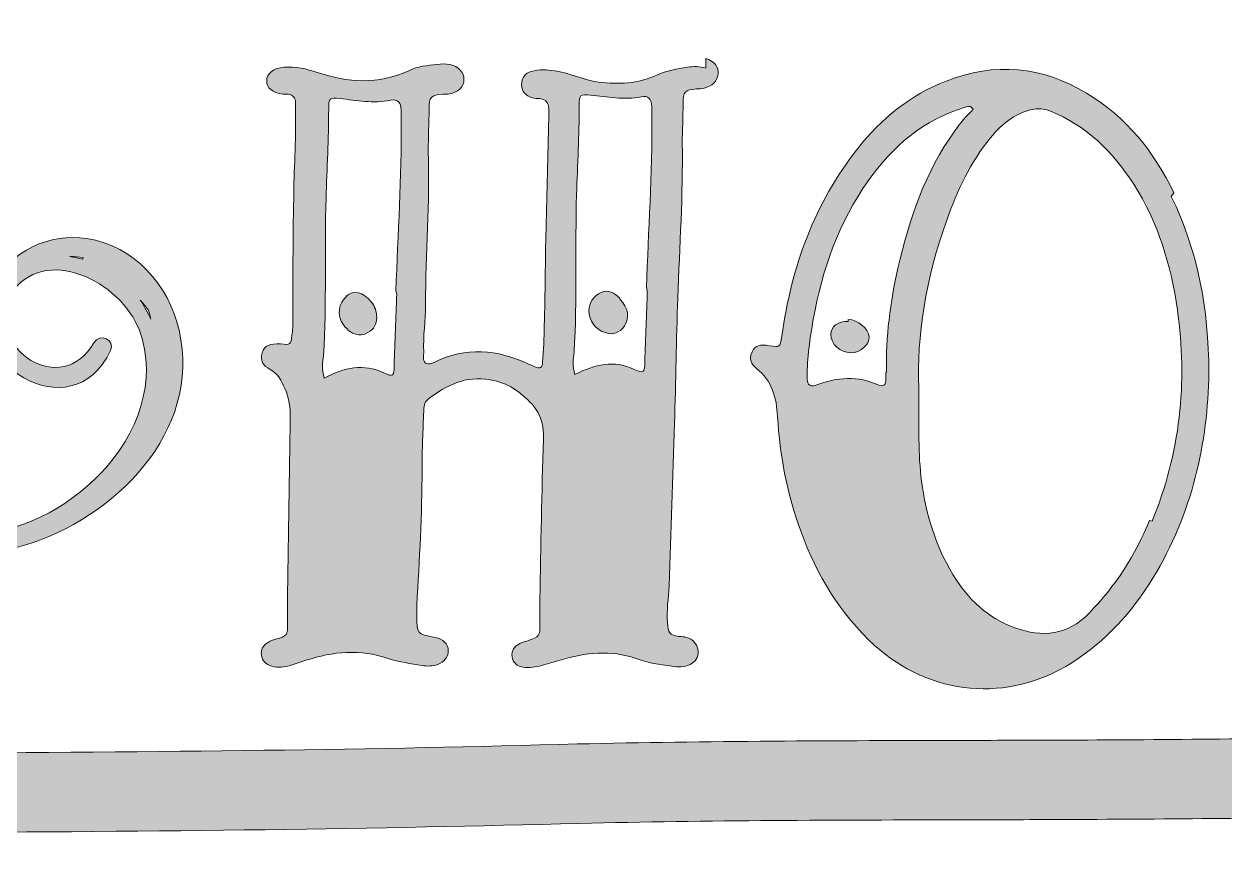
# Model space of a CAD drawing. Header units: inches. Extents: x 82 to 1005, y -733 to -347.
# Drawn here: x 268.5 to 412.8, y -681 to -581.4 of the extents above; entities that cross this region are included whole.
import ezdxf

# ---------------------------------------------------------------- set-up
doc = ezdxf.new("R2010")
doc.units = ezdxf.units.IN
doc.header["$MEASUREMENT"] = 0
doc.layers.add('Layer 1', color=7, linetype='Continuous')

# ---------------------------------------------------------------- blocks, each defined once
blk = doc.blocks.new('block 5')
at = {"layer": 'Layer 1', "true_color": 0x680b10}
h = blk.add_hatch(color=246, dxfattribs=at)
h.dxf.hatch_style = 2
edge = h.paths.add_edge_path()
edge.add_spline(control_points=[(350.46, -585.52), (351.51, -585.83), (352.04, -586.57), (351.93, -587.41), (351.83, -588.24), (351.2, -588.88), (350.25, -589.08), (349.94, -589.19), (349.62, -589.19), (349.31, -589.19), (347.94, -589.29), (347.73, -589.5), (347.73, -590.97), (347.73, -592.55), (347.63, -594.12), (347.63, -595.69), (347.73, -601.88), (347.31, -608.08), (347.1, -614.27), (346.89, -619.3), (346.89, -624.34), (346.68, -629.37), (346.47, -635.88), (346.26, -642.38), (346.06, -648.89), (345.95, -650.36), (345.74, -651.83), (345.84, -653.29), (345.95, -654.55), (346.06, -654.76), (347.21, -654.97), (347.52, -654.97), (347.84, -654.97), (348.15, -655.08), (348.89, -655.29), (349.41, -655.81), (349.52, -656.65), (349.62, -657.49), (349.2, -658.02), (348.57, -658.33), (347.84, -658.64), (347.1, -658.64), (346.37, -658.54), (344.9, -658.33), (343.43, -658.12), (342.07, -657.59), (339.03, -656.55), (335.98, -656.86), (332.94, -657.81), (332.21, -658.02), (331.47, -658.23), (330.74, -658.43), (330, -658.64), (329.27, -658.75), (328.53, -658.64), (327.8, -658.54), (327.28, -658.12), (327.17, -657.39), (327.07, -656.65), (327.48, -656.13), (328.11, -655.81), (328.32, -655.71), (328.64, -655.6), (328.95, -655.5), (330.53, -654.97), (330.53, -654.97), (330.53, -653.29), (330.53, -652.35), (330.53, -651.4), (330.53, -650.46), (330.63, -644.06), (330.74, -637.66), (330.95, -631.26), (330.95, -629.69), (330.74, -628.32), (329.58, -627.06), (328.22, -625.6), (326.65, -624.44), (324.55, -624.13), (321.61, -623.6), (319.3, -624.76), (317.1, -626.44), (316.57, -626.85), (316.57, -627.38), (316.57, -627.9), (316.47, -630.21), (316.36, -632.52), (316.36, -634.83), (316.36, -640.28), (316.05, -645.74), (315.73, -651.2), (315.73, -651.61), (315.73, -652.04), (315.73, -652.45), (315.73, -654.66), (315.73, -654.66), (317.94, -655.08), (318.88, -655.29), (319.51, -655.81), (319.51, -656.65), (319.51, -657.49), (318.99, -658.02), (318.25, -658.33), (317.62, -658.54), (316.99, -658.54), (316.36, -658.43), (315, -658.23), (313.64, -658.02), (312.27, -657.59), (308.91, -656.44), (305.66, -656.76), (302.41, -657.81), (301.78, -658.02), (301.15, -658.23), (300.52, -658.43), (299.79, -658.64), (299.05, -658.75), (298.32, -658.54), (297.58, -658.33), (297.16, -657.91), (297.06, -657.18), (296.95, -656.55), (297.27, -656.02), (297.79, -655.71), (298.11, -655.5), (298.42, -655.39), (298.74, -655.29), (300.21, -654.87), (300.21, -654.87), (300.21, -653.29), (300.21, -652.04), (300.21, -650.78), (300.21, -649.52), (300.31, -642.59), (300.42, -635.67), (300.52, -628.74), (300.52, -627.48), (300.42, -626.33), (299.89, -625.18), (299.47, -624.23), (299.05, -623.39), (298.11, -622.87), (297.27, -622.45), (296.85, -621.82), (297.16, -620.87), (297.37, -620.03), (298.11, -619.72), (299.37, -619.82), (300.52, -619.93), (300.63, -619.93), (300.73, -618.78), (300.84, -618.15), (300.84, -617.52), (300.84, -616.89), (300.84, -612.06), (300.84, -607.24), (300.94, -602.41), (300.94, -598.95), (301.26, -595.48), (301.15, -592.02), (301.15, -591.6), (301.15, -591.18), (301.15, -590.76), (301.15, -590.24), (300.84, -589.92), (300.31, -589.82), (300.1, -589.82), (299.89, -589.82), (299.68, -589.82), (298.32, -589.61), (297.69, -589.08), (297.69, -588.24), (297.69, -587.3), (298.53, -586.67), (299.79, -586.57), (301.15, -586.46), (302.51, -586.78), (303.77, -587.2), (307.45, -588.45), (311.12, -588.67), (314.79, -586.99), (315.84, -586.46), (316.99, -586.36), (318.15, -586.25), (318.67, -586.15), (319.2, -586.15), (319.72, -586.25), (320.77, -586.46), (321.4, -587.2), (321.4, -588.04), (321.4, -588.98), (320.67, -589.61), (319.51, -589.82), (319.3, -589.82), (319.09, -589.82), (318.88, -589.82), (317.41, -589.92), (317.2, -590.13), (317.2, -591.6), (317.2, -593.28), (317.1, -594.96), (317.1, -596.64), (317.31, -602.83), (316.78, -608.91), (316.78, -615.1), (316.78, -616.99), (316.47, -618.88), (316.57, -620.77), (316.57, -621.19), (316.36, -621.71), (316.78, -622.13), (317.2, -622.34), (317.52, -622.13), (317.83, -622.03), (321.61, -620.14), (325.39, -620.46), (329.16, -622.24), (329.48, -622.34), (329.69, -622.45), (329.9, -622.55), (330.53, -622.87), (330.84, -622.66), (330.84, -622.03), (330.95, -620.56), (331.05, -619.09), (331.05, -617.62), (331.16, -613.74), (331.16, -609.86), (331.26, -605.98), (331.37, -601.57), (331.47, -597.16), (331.58, -592.76), (331.58, -592.34), (331.58, -591.92), (331.58, -591.5), (331.58, -590.87), (331.26, -590.45), (330.53, -590.34), (330.21, -590.34), (329.9, -590.34), (329.58, -590.24), (328.85, -590.03), (328.32, -589.5), (328.32, -588.67), (328.32, -587.83), (328.74, -587.3), (329.48, -587.09), (330.42, -586.78), (331.37, -586.88), (332.31, -586.99), (334.09, -587.3), (335.77, -588.14), (337.56, -588.35), (339.97, -588.67), (342.28, -588.56), (344.59, -587.51), (345.74, -586.99), (347, -586.78), (348.26, -586.57), (348.99, -586.46), (349.73, -586.46), (350.46, -586.67), (350.46, -586.67), (350.46, -585.52), (350.46, -585.52)], knot_values=[0, 0, 0, 0, 1, 1, 1, 2, 2, 2, 3, 3, 3, 4, 4, 4, 5, 5, 5, 6, 6, 6, 7, 7, 7, 8, 8, 8, 9, 9, 9, 10, 10, 10, 11, 11, 11, 12, 12, 12, 13, 13, 13, 14, 14, 14, 15, 15, 15, 16, 16, 16, 17, 17, 17, 18, 18, 18, 19, 19, 19, 20, 20, 20, 21, 21, 21, 22, 22, 22, 23, 23, 23, 24, 24, 24, 25, 25, 25, 26, 26, 26, 27, 27, 27, 28, 28, 28, 29, 29, 29, 30, 30, 30, 31, 31, 31, 32, 32, 32, 33, 33, 33, 34, 34, 34, 35, 35, 35, 36, 36, 36, 37, 37, 37, 38, 38, 38, 39, 39, 39, 40, 40, 40, 41, 41, 41, 42, 42, 42, 43, 43, 43, 44, 44, 44, 45, 45, 45, 46, 46, 46, 47, 47, 47, 48, 48, 48, 49, 49, 49, 50, 50, 50, 51, 51, 51, 52, 52, 52, 53, 53, 53, 54, 54, 54, 55, 55, 55, 56, 56, 56, 57, 57, 57, 58, 58, 58, 59, 59, 59, 60, 60, 60, 61, 61, 61, 62, 62, 62, 63, 63, 63, 64, 64, 64, 65, 65, 65, 66, 66, 66, 67, 67, 67, 68, 68, 68, 69, 69, 69, 70, 70, 70, 71, 71, 71, 72, 72, 72, 73, 73, 73, 74, 74, 74, 75, 75, 75, 76, 76, 76, 77, 77, 77, 78, 78, 78, 79, 79, 79, 80, 80, 80, 81, 81, 81, 82, 82, 82, 83, 83, 83, 84, 84, 84, 85, 85, 85, 86, 86, 86, 87, 87, 87, 88, 88, 88, 88], degree=3, periodic=1)
edge = h.paths.add_edge_path()
edge.add_spline(control_points=[(313.22, -613.43), (313.43, -606.6), (313.95, -599.79), (313.85, -592.97), (313.85, -592.55), (313.85, -592.13), (313.85, -591.71), (313.85, -590.87), (313.43, -590.34), (312.59, -590.55), (310.49, -590.97), (308.49, -590.55), (306.5, -590.34), (305.24, -590.24), (305.14, -590.24), (305.14, -591.6), (305.14, -595.17), (304.93, -598.74), (304.82, -602.3), (304.61, -608.6), (304.93, -614.89), (304.51, -621.19), (304.4, -622.03), (304.3, -622.87), (304.61, -623.92), (307.03, -622.66), (309.33, -622.13), (311.75, -623.29), (312.9, -623.81), (313.01, -623.71), (313.01, -622.34), (313.11, -619.51), (313.22, -616.68), (313.32, -613.84), (313.32, -613.84), (313.22, -613.43), (313.22, -613.43)], knot_values=[0, 0, 0, 0, 1, 1, 1, 2, 2, 2, 3, 3, 3, 4, 4, 4, 5, 5, 5, 6, 6, 6, 7, 7, 7, 8, 8, 8, 9, 9, 9, 10, 10, 10, 11, 11, 11, 12, 12, 12, 12], degree=3, periodic=1)
edge = h.paths.add_edge_path()
edge.add_spline(control_points=[(307.24, -614.06), (308.18, -613.32), (309.23, -613.53), (310.28, -614.79), (310.7, -615.31), (310.91, -615.94), (310.91, -616.68), (310.91, -617.41), (310.59, -618.04), (309.86, -618.46), (309.12, -618.88), (308.39, -618.78), (307.76, -618.36), (307.45, -618.15), (307.13, -617.83), (306.92, -617.52), (306.08, -616.36), (306.29, -614.89), (307.34, -614.06), (307.34, -614.06), (307.24, -614.06), (307.24, -614.06)], knot_values=[0, 0, 0, 0, 1, 1, 1, 2, 2, 2, 3, 3, 3, 4, 4, 4, 5, 5, 5, 6, 6, 6, 7, 7, 7, 7], degree=3, periodic=1)
edge = h.paths.add_edge_path()
edge.add_spline(control_points=[(343.33, -613.01), (343.54, -606.19), (344.06, -599.37), (343.96, -592.55), (343.96, -592.13), (343.96, -591.71), (343.96, -591.29), (343.96, -590.45), (343.54, -589.92), (342.7, -590.13), (340.6, -590.55), (338.61, -590.13), (336.61, -589.92), (335.35, -589.82), (335.25, -589.82), (335.25, -591.18), (335.25, -594.75), (335.04, -598.32), (334.93, -601.88), (334.72, -608.18), (335.04, -614.47), (334.62, -620.77), (334.51, -621.61), (334.41, -622.45), (334.72, -623.5), (337.14, -622.24), (339.45, -621.71), (341.86, -622.87), (343.01, -623.39), (343.12, -623.29), (343.12, -621.92), (343.22, -619.09), (343.33, -616.26), (343.43, -613.43), (343.43, -613.43), (343.33, -613.01), (343.33, -613.01)], knot_values=[0, 0, 0, 0, 1, 1, 1, 2, 2, 2, 3, 3, 3, 4, 4, 4, 5, 5, 5, 6, 6, 6, 7, 7, 7, 8, 8, 8, 9, 9, 9, 10, 10, 10, 11, 11, 11, 12, 12, 12, 12], degree=3, periodic=1)
edge = h.paths.add_edge_path()
edge.add_spline(control_points=[(340.18, -614.47), (341.12, -615.42), (341.33, -616.68), (340.7, -617.62), (340.18, -618.46), (339.24, -618.78), (338.4, -618.46), (337.24, -618.15), (336.4, -616.99), (336.4, -615.84), (336.4, -614.89), (337.03, -613.95), (337.87, -613.63), (338.82, -613.22), (339.45, -613.74), (340.07, -614.27), (340.07, -614.27), (340.18, -614.47), (340.18, -614.47)], knot_values=[0, 0, 0, 0, 1, 1, 1, 2, 2, 2, 3, 3, 3, 4, 4, 4, 5, 5, 5, 6, 6, 6, 6], degree=3, periodic=1)
h = blk.add_hatch(color=246, dxfattribs=at)
h.dxf.hatch_style = 2
edge = h.paths.add_edge_path()
edge.add_spline(control_points=[(406.39, -602.09), (409.54, -608.6), (410.9, -615.52), (410.9, -623.29), (410.79, -631.68), (408.91, -640.18), (404.18, -647.94), (401.67, -652.04), (398.52, -655.5), (394.43, -658.12), (386.77, -662.95), (377.43, -662.11), (370.72, -656.02), (366.62, -652.24), (363.79, -647.63), (361.9, -642.38), (360.22, -637.87), (359.38, -633.25), (359.07, -628.53), (358.96, -626.33), (358.44, -624.23), (356.55, -622.76), (355.92, -622.24), (355.61, -621.61), (356.03, -620.77), (356.34, -620.03), (356.97, -619.82), (358.13, -620.03), (359.38, -620.25), (359.38, -620.25), (359.59, -618.88), (360.75, -610.59), (363.48, -602.93), (368.72, -596.32), (371.55, -592.76), (375.02, -589.92), (379.32, -588.24), (385.19, -585.94), (390.86, -586.46), (396.21, -589.71), (401.04, -592.55), (404.29, -596.74), (406.7, -601.67), (406.7, -601.67), (406.39, -602.09), (406.39, -602.09)], knot_values=[0, 0, 0, 0, 1, 1, 1, 2, 2, 2, 3, 3, 3, 4, 4, 4, 5, 5, 5, 6, 6, 6, 7, 7, 7, 8, 8, 8, 9, 9, 9, 10, 10, 10, 11, 11, 11, 12, 12, 12, 13, 13, 13, 14, 14, 14, 15, 15, 15, 15], degree=3, periodic=1)
edge = h.paths.add_edge_path()
edge.add_spline(control_points=[(372.18, -623.18), (372.08, -618.99), (372.6, -614.79), (373.55, -610.7), (374.91, -604.82), (376.8, -599.16), (380.37, -594.23), (381, -593.28), (381.84, -592.44), (382.57, -591.6), (382.47, -591.5), (382.36, -591.39), (382.26, -591.29), (382.05, -591.29), (381.84, -591.29), (381.63, -591.39), (376.59, -592.86), (372.92, -596.11), (369.98, -600.21), (366.41, -605.24), (364.42, -610.91), (363.37, -616.89), (362.95, -619.2), (362.64, -621.5), (362.64, -623.81), (362.64, -624.44), (362.74, -625.07), (363.69, -624.76), (366.2, -623.81), (368.72, -623.6), (371.24, -624.76), (371.76, -624.97), (372.08, -624.76), (372.08, -624.23), (372.08, -623.92), (372.08, -623.6), (372.08, -623.29), (372.08, -623.29), (372.18, -623.18), (372.18, -623.18)], knot_values=[0, 0, 0, 0, 1, 1, 1, 2, 2, 2, 3, 3, 3, 4, 4, 4, 5, 5, 5, 6, 6, 6, 7, 7, 7, 8, 8, 8, 9, 9, 9, 10, 10, 10, 11, 11, 11, 12, 12, 12, 13, 13, 13, 13], degree=3, periodic=1)
edge = h.paths.add_edge_path()
edge.add_spline(control_points=[(367.57, -616.89), (368.72, -616.89), (369.98, -617.94), (370.09, -618.99), (370.09, -619.93), (369.04, -620.87), (367.88, -620.87), (366.62, -620.87), (365.47, -619.82), (365.47, -618.67), (365.47, -617.73), (366.31, -617.1), (367.57, -617.1), (367.57, -617.1), (367.57, -616.89), (367.57, -616.89)], knot_values=[0, 0, 0, 0, 1, 1, 1, 2, 2, 2, 3, 3, 3, 4, 4, 4, 5, 5, 5, 5], degree=3, periodic=1)
edge = h.paths.add_edge_path()
edge.add_spline(control_points=[(404.08, -641.12), (407.44, -632.94), (408.38, -624.44), (407.12, -615.73), (406.39, -610.38), (404.81, -605.24), (401.88, -600.63), (399.36, -596.74), (396.21, -593.6), (391.8, -591.81), (390.86, -591.5), (390.02, -591.5), (389.08, -591.81), (387.19, -592.44), (385.82, -593.6), (384.67, -595.06), (382.26, -598), (380.68, -601.36), (379.42, -604.93), (376.91, -611.85), (375.75, -619.09), (376.07, -625.07), (376.07, -629.79), (375.96, -633.04), (376.38, -636.3), (376.91, -640.28), (378.06, -644.06), (380.16, -647.52), (381.94, -650.46), (384.35, -652.77), (387.61, -653.92), (390.86, -655.08), (393.9, -654.87), (396.52, -652.14), (399.67, -648.89), (402.09, -645.21), (403.76, -641.02), (403.76, -641.02), (404.08, -641.12), (404.08, -641.12)], knot_values=[0, 0, 0, 0, 1, 1, 1, 2, 2, 2, 3, 3, 3, 4, 4, 4, 5, 5, 5, 6, 6, 6, 7, 7, 7, 8, 8, 8, 9, 9, 9, 10, 10, 10, 11, 11, 11, 12, 12, 12, 13, 13, 13, 13], degree=3, periodic=1)
at = {"layer": 'Layer 1', "lineweight": 0}
for points, knots in [([(350.46, -585.52), (351.51, -585.83), (352.04, -586.57), (351.93, -587.41), (351.83, -588.24), (351.2, -588.88), (350.25, -589.08), (349.94, -589.19), (349.62, -589.19), (349.31, -589.19), (347.94, -589.29), (347.73, -589.5), (347.73, -590.97), (347.73, -592.55), (347.63, -594.12), (347.63, -595.69), (347.73, -601.88), (347.31, -608.08), (347.1, -614.27), (346.89, -619.3), (346.89, -624.34), (346.68, -629.37), (346.47, -635.88), (346.26, -642.38), (346.06, -648.89), (345.95, -650.36), (345.74, -651.83), (345.84, -653.29), (345.95, -654.55), (346.06, -654.76), (347.21, -654.97), (347.52, -654.97), (347.84, -654.97), (348.15, -655.08), (348.89, -655.29), (349.41, -655.81), (349.52, -656.65), (349.62, -657.49), (349.2, -658.02), (348.57, -658.33), (347.84, -658.64), (347.1, -658.64), (346.37, -658.54), (344.9, -658.33), (343.43, -658.12), (342.07, -657.59), (339.03, -656.55), (335.98, -656.86), (332.94, -657.81), (332.21, -658.02), (331.47, -658.23), (330.74, -658.43), (330, -658.64), (329.27, -658.75), (328.53, -658.64), (327.8, -658.54), (327.28, -658.12), (327.17, -657.39), (327.07, -656.65), (327.48, -656.13), (328.11, -655.81), (328.32, -655.71), (328.64, -655.6), (328.95, -655.5), (330.53, -654.97), (330.53, -654.97), (330.53, -653.29), (330.53, -652.35), (330.53, -651.4), (330.53, -650.46), (330.63, -644.06), (330.74, -637.66), (330.95, -631.26), (330.95, -629.69), (330.74, -628.32), (329.58, -627.06), (328.22, -625.6), (326.65, -624.44), (324.55, -624.13), (321.61, -623.6), (319.3, -624.76), (317.1, -626.44), (316.57, -626.85), (316.57, -627.38), (316.57, -627.9), (316.47, -630.21), (316.36, -632.52), (316.36, -634.83), (316.36, -640.28), (316.05, -645.74), (315.73, -651.2), (315.73, -651.61), (315.73, -652.04), (315.73, -652.45), (315.73, -654.66), (315.73, -654.66), (317.94, -655.08), (318.88, -655.29), (319.51, -655.81), (319.51, -656.65), (319.51, -657.49), (318.99, -658.02), (318.25, -658.33), (317.62, -658.54), (316.99, -658.54), (316.36, -658.43), (315, -658.23), (313.64, -658.02), (312.27, -657.59), (308.91, -656.44), (305.66, -656.76), (302.41, -657.81), (301.78, -658.02), (301.15, -658.23), (300.52, -658.43), (299.79, -658.64), (299.05, -658.75), (298.32, -658.54), (297.58, -658.33), (297.16, -657.91), (297.06, -657.18), (296.95, -656.55), (297.27, -656.02), (297.79, -655.71), (298.11, -655.5), (298.42, -655.39), (298.74, -655.29), (300.21, -654.87), (300.21, -654.87), (300.21, -653.29), (300.21, -652.04), (300.21, -650.78), (300.21, -649.52), (300.31, -642.59), (300.42, -635.67), (300.52, -628.74), (300.52, -627.48), (300.42, -626.33), (299.89, -625.18), (299.47, -624.23), (299.05, -623.39), (298.11, -622.87), (297.27, -622.45), (296.85, -621.82), (297.16, -620.87), (297.37, -620.03), (298.11, -619.72), (299.37, -619.82), (300.52, -619.93), (300.63, -619.93), (300.73, -618.78), (300.84, -618.15), (300.84, -617.52), (300.84, -616.89), (300.84, -612.06), (300.84, -607.24), (300.94, -602.41), (300.94, -598.95), (301.26, -595.48), (301.15, -592.02), (301.15, -591.6), (301.15, -591.18), (301.15, -590.76), (301.15, -590.24), (300.84, -589.92), (300.31, -589.82), (300.1, -589.82), (299.89, -589.82), (299.68, -589.82), (298.32, -589.61), (297.69, -589.08), (297.69, -588.24), (297.69, -587.3), (298.53, -586.67), (299.79, -586.57), (301.15, -586.46), (302.51, -586.78), (303.77, -587.2), (307.45, -588.45), (311.12, -588.67), (314.79, -586.99), (315.84, -586.46), (316.99, -586.36), (318.15, -586.25), (318.67, -586.15), (319.2, -586.15), (319.72, -586.25), (320.77, -586.46), (321.4, -587.2), (321.4, -588.04), (321.4, -588.98), (320.67, -589.61), (319.51, -589.82), (319.3, -589.82), (319.09, -589.82), (318.88, -589.82), (317.41, -589.92), (317.2, -590.13), (317.2, -591.6), (317.2, -593.28), (317.1, -594.96), (317.1, -596.64), (317.31, -602.83), (316.78, -608.91), (316.78, -615.1), (316.78, -616.99), (316.47, -618.88), (316.57, -620.77), (316.57, -621.19), (316.36, -621.71), (316.78, -622.13), (317.2, -622.34), (317.52, -622.13), (317.83, -622.03), (321.61, -620.14), (325.39, -620.46), (329.16, -622.24), (329.48, -622.34), (329.69, -622.45), (329.9, -622.55), (330.53, -622.87), (330.84, -622.66), (330.84, -622.03), (330.95, -620.56), (331.05, -619.09), (331.05, -617.62), (331.16, -613.74), (331.16, -609.86), (331.26, -605.98), (331.37, -601.57), (331.47, -597.16), (331.58, -592.76), (331.58, -592.34), (331.58, -591.92), (331.58, -591.5), (331.58, -590.87), (331.26, -590.45), (330.53, -590.34), (330.21, -590.34), (329.9, -590.34), (329.58, -590.24), (328.85, -590.03), (328.32, -589.5), (328.32, -588.67), (328.32, -587.83), (328.74, -587.3), (329.48, -587.09), (330.42, -586.78), (331.37, -586.88), (332.31, -586.99), (334.09, -587.3), (335.77, -588.14), (337.56, -588.35), (339.97, -588.67), (342.28, -588.56), (344.59, -587.51), (345.74, -586.99), (347, -586.78), (348.26, -586.57), (348.99, -586.46), (349.73, -586.46), (350.46, -586.67), (350.46, -586.67), (350.46, -585.52), (350.46, -585.52)], [0, 0, 0, 0, 1, 1, 1, 2, 2, 2, 3, 3, 3, 4, 4, 4, 5, 5, 5, 6, 6, 6, 7, 7, 7, 8, 8, 8, 9, 9, 9, 10, 10, 10, 11, 11, 11, 12, 12, 12, 13, 13, 13, 14, 14, 14, 15, 15, 15, 16, 16, 16, 17, 17, 17, 18, 18, 18, 19, 19, 19, 20, 20, 20, 21, 21, 21, 22, 22, 22, 23, 23, 23, 24, 24, 24, 25, 25, 25, 26, 26, 26, 27, 27, 27, 28, 28, 28, 29, 29, 29, 30, 30, 30, 31, 31, 31, 32, 32, 32, 33, 33, 33, 34, 34, 34, 35, 35, 35, 36, 36, 36, 37, 37, 37, 38, 38, 38, 39, 39, 39, 40, 40, 40, 41, 41, 41, 42, 42, 42, 43, 43, 43, 44, 44, 44, 45, 45, 45, 46, 46, 46, 47, 47, 47, 48, 48, 48, 49, 49, 49, 50, 50, 50, 51, 51, 51, 52, 52, 52, 53, 53, 53, 54, 54, 54, 55, 55, 55, 56, 56, 56, 57, 57, 57, 58, 58, 58, 59, 59, 59, 60, 60, 60, 61, 61, 61, 62, 62, 62, 63, 63, 63, 64, 64, 64, 65, 65, 65, 66, 66, 66, 67, 67, 67, 68, 68, 68, 69, 69, 69, 70, 70, 70, 71, 71, 71, 72, 72, 72, 73, 73, 73, 74, 74, 74, 75, 75, 75, 76, 76, 76, 77, 77, 77, 78, 78, 78, 79, 79, 79, 80, 80, 80, 81, 81, 81, 82, 82, 82, 83, 83, 83, 84, 84, 84, 85, 85, 85, 86, 86, 86, 87, 87, 87, 88, 88, 88, 88]), ([(406.39, -602.09), (409.54, -608.6), (410.9, -615.52), (410.9, -623.29), (410.79, -631.68), (408.91, -640.18), (404.18, -647.94), (401.67, -652.04), (398.52, -655.5), (394.43, -658.12), (386.77, -662.95), (377.43, -662.11), (370.72, -656.02), (366.62, -652.24), (363.79, -647.63), (361.9, -642.38), (360.22, -637.87), (359.38, -633.25), (359.07, -628.53), (358.96, -626.33), (358.44, -624.23), (356.55, -622.76), (355.92, -622.24), (355.61, -621.61), (356.03, -620.77), (356.34, -620.03), (356.97, -619.82), (358.13, -620.03), (359.38, -620.25), (359.38, -620.25), (359.59, -618.88), (360.75, -610.59), (363.48, -602.93), (368.72, -596.32), (371.55, -592.76), (375.02, -589.92), (379.32, -588.24), (385.19, -585.94), (390.86, -586.46), (396.21, -589.71), (401.04, -592.55), (404.29, -596.74), (406.7, -601.67), (406.7, -601.67), (406.39, -602.09), (406.39, -602.09)], [0, 0, 0, 0, 1, 1, 1, 2, 2, 2, 3, 3, 3, 4, 4, 4, 5, 5, 5, 6, 6, 6, 7, 7, 7, 8, 8, 8, 9, 9, 9, 10, 10, 10, 11, 11, 11, 12, 12, 12, 13, 13, 13, 14, 14, 14, 15, 15, 15, 15]), ([(343.33, -613.01), (343.54, -606.19), (344.06, -599.37), (343.96, -592.55), (343.96, -592.13), (343.96, -591.71), (343.96, -591.29), (343.96, -590.45), (343.54, -589.92), (342.7, -590.13), (340.6, -590.55), (338.61, -590.13), (336.61, -589.92), (335.35, -589.82), (335.25, -589.82), (335.25, -591.18), (335.25, -594.75), (335.04, -598.32), (334.93, -601.88), (334.72, -608.18), (335.04, -614.47), (334.62, -620.77), (334.51, -621.61), (334.41, -622.45), (334.72, -623.5), (337.14, -622.24), (339.45, -621.71), (341.86, -622.87), (343.01, -623.39), (343.12, -623.29), (343.12, -621.92), (343.22, -619.09), (343.33, -616.26), (343.43, -613.43), (343.43, -613.43), (343.33, -613.01), (343.33, -613.01)], [0, 0, 0, 0, 1, 1, 1, 2, 2, 2, 3, 3, 3, 4, 4, 4, 5, 5, 5, 6, 6, 6, 7, 7, 7, 8, 8, 8, 9, 9, 9, 10, 10, 10, 11, 11, 11, 12, 12, 12, 12]), ([(313.22, -613.43), (313.43, -606.6), (313.95, -599.79), (313.85, -592.97), (313.85, -592.55), (313.85, -592.13), (313.85, -591.71), (313.85, -590.87), (313.43, -590.34), (312.59, -590.55), (310.49, -590.97), (308.49, -590.55), (306.5, -590.34), (305.24, -590.24), (305.14, -590.24), (305.14, -591.6), (305.14, -595.17), (304.93, -598.74), (304.82, -602.3), (304.61, -608.6), (304.93, -614.89), (304.51, -621.19), (304.4, -622.03), (304.3, -622.87), (304.61, -623.92), (307.03, -622.66), (309.33, -622.13), (311.75, -623.29), (312.9, -623.81), (313.01, -623.71), (313.01, -622.34), (313.11, -619.51), (313.22, -616.68), (313.32, -613.84), (313.32, -613.84), (313.22, -613.43), (313.22, -613.43)], [0, 0, 0, 0, 1, 1, 1, 2, 2, 2, 3, 3, 3, 4, 4, 4, 5, 5, 5, 6, 6, 6, 7, 7, 7, 8, 8, 8, 9, 9, 9, 10, 10, 10, 11, 11, 11, 12, 12, 12, 12]), ([(372.18, -623.18), (372.08, -618.99), (372.6, -614.79), (373.55, -610.7), (374.91, -604.82), (376.8, -599.16), (380.37, -594.23), (381, -593.28), (381.84, -592.44), (382.57, -591.6), (382.47, -591.5), (382.36, -591.39), (382.26, -591.29), (382.05, -591.29), (381.84, -591.29), (381.63, -591.39), (376.59, -592.86), (372.92, -596.11), (369.98, -600.21), (366.41, -605.24), (364.42, -610.91), (363.37, -616.89), (362.95, -619.2), (362.64, -621.5), (362.64, -623.81), (362.64, -624.44), (362.74, -625.07), (363.69, -624.76), (366.2, -623.81), (368.72, -623.6), (371.24, -624.76), (371.76, -624.97), (372.08, -624.76), (372.08, -624.23), (372.08, -623.92), (372.08, -623.6), (372.08, -623.29), (372.08, -623.29), (372.18, -623.18), (372.18, -623.18)], [0, 0, 0, 0, 1, 1, 1, 2, 2, 2, 3, 3, 3, 4, 4, 4, 5, 5, 5, 6, 6, 6, 7, 7, 7, 8, 8, 8, 9, 9, 9, 10, 10, 10, 11, 11, 11, 12, 12, 12, 13, 13, 13, 13]), ([(404.08, -641.12), (407.44, -632.94), (408.38, -624.44), (407.12, -615.73), (406.39, -610.38), (404.81, -605.24), (401.88, -600.63), (399.36, -596.74), (396.21, -593.6), (391.8, -591.81), (390.86, -591.5), (390.02, -591.5), (389.08, -591.81), (387.19, -592.44), (385.82, -593.6), (384.67, -595.06), (382.26, -598), (380.68, -601.36), (379.42, -604.93), (376.91, -611.85), (375.75, -619.09), (376.07, -625.07), (376.07, -629.79), (375.96, -633.04), (376.38, -636.3), (376.91, -640.28), (378.06, -644.06), (380.16, -647.52), (381.94, -650.46), (384.35, -652.77), (387.61, -653.92), (390.86, -655.08), (393.9, -654.87), (396.52, -652.14), (399.67, -648.89), (402.09, -645.21), (403.76, -641.02), (403.76, -641.02), (404.08, -641.12), (404.08, -641.12)], [0, 0, 0, 0, 1, 1, 1, 2, 2, 2, 3, 3, 3, 4, 4, 4, 5, 5, 5, 6, 6, 6, 7, 7, 7, 8, 8, 8, 9, 9, 9, 10, 10, 10, 11, 11, 11, 12, 12, 12, 13, 13, 13, 13]), ([(340.18, -614.47), (341.12, -615.42), (341.33, -616.68), (340.7, -617.62), (340.18, -618.46), (339.24, -618.78), (338.4, -618.46), (337.24, -618.15), (336.4, -616.99), (336.4, -615.84), (336.4, -614.89), (337.03, -613.95), (337.87, -613.63), (338.82, -613.22), (339.45, -613.74), (340.07, -614.27), (340.07, -614.27), (340.18, -614.47), (340.18, -614.47)], [0, 0, 0, 0, 1, 1, 1, 2, 2, 2, 3, 3, 3, 4, 4, 4, 5, 5, 5, 6, 6, 6, 6]), ([(307.24, -614.06), (308.18, -613.32), (309.23, -613.53), (310.28, -614.79), (310.7, -615.31), (310.91, -615.94), (310.91, -616.68), (310.91, -617.41), (310.59, -618.04), (309.86, -618.46), (309.12, -618.88), (308.39, -618.78), (307.76, -618.36), (307.45, -618.15), (307.13, -617.83), (306.92, -617.52), (306.08, -616.36), (306.29, -614.89), (307.34, -614.06), (307.34, -614.06), (307.24, -614.06), (307.24, -614.06)], [0, 0, 0, 0, 1, 1, 1, 2, 2, 2, 3, 3, 3, 4, 4, 4, 5, 5, 5, 6, 6, 6, 7, 7, 7, 7]), ([(367.57, -616.89), (368.72, -616.89), (369.98, -617.94), (370.09, -618.99), (370.09, -619.93), (369.04, -620.87), (367.88, -620.87), (366.62, -620.87), (365.47, -619.82), (365.47, -618.67), (365.47, -617.73), (366.31, -617.1), (367.57, -617.1), (367.57, -617.1), (367.57, -616.89), (367.57, -616.89)], [0, 0, 0, 0, 1, 1, 1, 2, 2, 2, 3, 3, 3, 4, 4, 4, 5, 5, 5, 5])]:
    blk.add_open_spline(points, degree=3, knots=knots, dxfattribs=at)
blk = doc.blocks.new('block 7')
at = {"layer": 'Layer 1', "true_color": 0x680b10}
h = blk.add_hatch(color=246, dxfattribs=at)
h.dxf.hatch_style = 2
edge = h.paths.add_edge_path()
edge.add_spline(control_points=[(114.46, -680.96), (110.37, -680.96), (106.56, -679.21), (103.41, -675.83), (96.65, -668.6), (93.55, -654.24), (95.87, -640.9), (98.23, -627.54), (100.48, -613.89), (102.66, -600.69), (102.66, -600.69), (103.83, -593.59), (103.83, -593.59), (103.91, -593.07), (103.98, -592.49), (104.04, -591.91), (90.27, -575.28), (82.12, -547.72), (82.15, -517.58), (82.19, -486.81), (90.37, -459.12), (104.67, -441.17), (104.48, -439.74), (104.28, -438.26), (104.05, -436.86), (103.31, -432.3), (102.59, -427.74), (101.87, -423.19), (100.38, -413.72), (98.84, -403.93), (97.11, -394.51), (94.56, -380.65), (97.3, -366.4), (104.08, -358.21), (107.5, -354.09), (111.62, -351.9), (116, -351.88), (132.75, -351.77), (149.73, -351.4), (166.15, -351.04), (182.65, -350.68), (199.73, -350.3), (216.48, -350.2), (240.2, -350.13), (264.42, -349.71), (290.52, -348.92), (304.72, -348.43), (319.13, -348.35), (333.06, -348.28), (336.99, -348.25), (340.92, -348.23), (344.84, -348.2), (362.62, -348.01), (381.14, -347.74), (401.43, -347.38), (412.78, -347.11), (424.33, -347.04), (435.49, -346.97), (438.96, -346.95), (442.43, -346.92), (445.89, -346.9), (470.7, -346.67), (495.88, -346.69), (520.23, -346.7), (531.61, -346.71), (542.99, -346.72), (554.39, -346.7), (583.21, -346.61), (611.45, -346.57), (639.87, -347.16), (648.73, -347.32), (657.79, -347.34), (666.55, -347.36), (675.73, -347.38), (685.22, -347.4), (694.59, -347.59), (702.4, -347.73), (710.24, -347.83), (718.08, -347.93), (731.37, -348.09), (745.12, -348.26), (758.67, -348.65), (784.25, -349.3), (809.51, -349.59), (839.58, -349.82), (862.93, -349.94), (886.8, -350.44), (909.88, -350.93), (927.67, -351.31), (946.06, -351.7), (964.23, -351.91), (968.54, -351.96), (972.61, -354.14), (976, -358.23), (982.69, -366.28), (985.46, -380.29), (983.07, -393.92), (981.35, -403.74), (979.71, -413.83), (978.14, -423.58), (977.19, -429.42), (976.24, -435.28), (975.27, -441.16), (1005.08, -478.22), (1005.43, -556.45), (975.96, -592.03), (977.11, -598.85), (978.26, -605.74), (979.38, -612.72), (979.38, -612.72), (980.48, -619.23), (980.48, -619.23), (981.69, -626.39), (982.94, -633.8), (984.07, -641.15), (984.74, -645.67), (984.99, -649.29), (984.86, -652.56), (984.25, -669.23), (976.22, -680.84), (965.34, -680.85), (965.31, -680.85), (965.28, -680.85), (965.26, -680.85), (958.68, -680.91), (951.96, -680.74), (945.46, -680.57), (941.48, -680.47), (937.49, -680.36), (933.51, -680.31), (922.38, -680.12), (911.29, -679.89), (900.22, -679.66), (874.83, -679.13), (848.58, -678.58), (822.82, -678.51), (822.75, -678.51), (822.69, -678.51), (822.62, -678.51), (801.53, -678.51), (780.17, -678.06), (759.51, -677.62), (759.51, -677.62), (752.77, -677.47), (752.77, -677.47), (735.89, -677.09), (718.1, -676.95), (696.77, -677.05), (673.57, -676.99), (650.06, -676.7), (627.33, -676.37), (627.33, -676.37), (622.27, -676.29), (622.27, -676.29), (590.8, -675.74), (559.65, -675.67), (529.67, -676.1), (515.05, -676.33), (500.17, -676.31), (485.78, -676.3), (477.62, -676.29), (469.45, -676.28), (461.28, -676.32), (451.03, -676.38), (440.75, -676.5), (430.46, -676.61), (418.54, -676.75), (406.22, -676.9), (394.06, -676.94), (389.92, -676.96), (385.77, -676.97), (381.63, -676.98), (366.43, -677.01), (350.71, -677.04), (335.27, -677.41), (311.12, -678.06), (285.53, -678.41), (254.78, -678.5), (225.55, -678.63), (195.7, -679.26), (166.83, -679.88), (157.09, -680.08), (147.33, -680.29), (137.56, -680.48), (135.15, -680.52), (132.74, -680.51), (130.34, -680.5), (125.38, -680.48), (120.7, -680.45), (115.99, -680.88), (115.48, -680.94), (114.97, -680.96), (114.46, -680.96)], knot_values=[0, 0, 0, 0, 1, 1, 1, 2, 2, 2, 3, 3, 3, 4, 4, 4, 5, 5, 5, 6, 6, 6, 7, 7, 7, 8, 8, 8, 9, 9, 9, 10, 10, 10, 11, 11, 11, 12, 12, 12, 13, 13, 13, 14, 14, 14, 15, 15, 15, 16, 16, 16, 17, 17, 17, 18, 18, 18, 19, 19, 19, 20, 20, 20, 21, 21, 21, 22, 22, 22, 23, 23, 23, 24, 24, 24, 25, 25, 25, 26, 26, 26, 27, 27, 27, 28, 28, 28, 29, 29, 29, 30, 30, 30, 31, 31, 31, 32, 32, 32, 33, 33, 33, 34, 34, 34, 35, 35, 35, 36, 36, 36, 37, 37, 37, 38, 38, 38, 39, 39, 39, 40, 40, 40, 41, 41, 41, 42, 42, 42, 43, 43, 43, 44, 44, 44, 45, 45, 45, 46, 46, 46, 47, 47, 47, 48, 48, 48, 49, 49, 49, 50, 50, 50, 51, 51, 51, 52, 52, 52, 53, 53, 53, 54, 54, 54, 55, 55, 55, 56, 56, 56, 57, 57, 57, 58, 58, 58, 59, 59, 59, 60, 60, 60, 61, 61, 61, 62, 62, 62, 63, 63, 63, 64, 64, 64, 64], degree=3, periodic=1)
edge = h.paths.add_edge_path()
edge.add_spline(control_points=[(500.46, -356.23), (482.41, -356.23), (464.09, -356.27), (445.98, -356.43), (442.5, -356.46), (439.03, -356.48), (435.55, -356.51), (424.43, -356.58), (412.93, -356.65), (401.63, -356.91), (381.29, -357.27), (362.75, -357.54), (344.93, -357.74), (340.98, -357.77), (337.05, -357.79), (333.12, -357.81), (319.25, -357.89), (304.91, -357.97), (290.83, -358.46), (264.62, -359.25), (240.32, -359.67), (216.52, -359.74), (199.86, -359.84), (182.83, -360.22), (166.35, -360.58), (149.9, -360.94), (132.88, -361.31), (116.05, -361.42), (114.1, -361.42), (112.32, -363.22), (111.43, -364.3), (107.28, -369.3), (104.15, -380.05), (106.5, -392.79), (108.24, -402.33), (109.79, -412.18), (111.29, -421.7), (112.01, -426.24), (112.72, -430.78), (113.46, -435.32), (113.83, -437.57), (114.13, -439.92), (114.39, -442.01), (114.39, -442.01), (114.65, -444.09), (114.65, -444.09), (114.65, -444.09), (113.3, -445.68), (113.3, -445.68), (85.02, -479.1), (84.62, -555.8), (112.56, -587.19), (112.56, -587.19), (113.99, -588.79), (113.99, -588.79), (113.99, -588.79), (113.74, -590.92), (113.74, -590.92), (113.69, -591.34), (113.64, -591.78), (113.6, -592.22), (113.5, -593.19), (113.39, -594.17), (113.25, -595.1), (113.25, -595.1), (112.07, -602.25), (112.07, -602.25), (109.89, -615.47), (107.63, -629.14), (105.26, -642.54), (103.51, -652.61), (105.76, -664.38), (110.38, -669.32), (112.33, -671.41), (113.99, -671.49), (115.06, -671.39), (120.29, -670.91), (125.42, -670.94), (130.39, -670.96), (132.72, -670.97), (135.05, -670.99), (137.38, -670.94), (147.14, -670.76), (156.89, -670.55), (166.63, -670.34), (195.54, -669.73), (225.42, -669.09), (254.74, -668.96), (285.43, -668.87), (310.94, -668.53), (335.03, -667.87), (350.59, -667.51), (366.36, -667.47), (381.61, -667.44), (385.75, -667.43), (389.89, -667.42), (394.03, -667.4), (406.14, -667.36), (418.45, -667.21), (430.35, -667.08), (440.66, -666.96), (450.95, -666.84), (461.24, -666.78), (469.43, -666.74), (477.61, -666.75), (485.79, -666.76), (500.14, -666.77), (514.98, -666.79), (529.52, -666.56), (559.61, -666.13), (590.87, -666.2), (622.42, -666.75), (622.42, -666.75), (627.47, -666.83), (627.47, -666.83), (649.98, -667.16), (673.24, -667.51), (696.17, -667.51), (696.36, -667.51), (696.56, -667.51), (696.75, -667.51), (718.14, -667.42), (736.02, -667.56), (752.98, -667.94), (752.98, -667.94), (759.71, -668.08), (759.71, -668.08), (780.32, -668.52), (801.63, -668.97), (822.63, -668.97), (822.7, -668.97), (822.77, -668.97), (822.84, -668.97), (848.69, -669.04), (874.99, -669.59), (900.42, -670.12), (911.48, -670.35), (922.56, -670.58), (933.65, -670.78), (937.66, -670.83), (941.68, -670.93), (945.71, -671.03), (952.12, -671.2), (958.75, -671.37), (965.24, -671.31), (965.25, -671.31), (965.26, -671.31), (965.26, -671.31), (970.63, -671.31), (974.93, -663.1), (975.33, -652.2), (975.44, -649.53), (975.21, -646.47), (974.64, -642.57), (973.53, -635.32), (972.28, -627.95), (971.07, -620.83), (971.07, -620.83), (969.96, -614.27), (969.96, -614.27), (968.72, -606.53), (967.45, -598.93), (966.19, -591.41), (966.19, -591.41), (965.81, -589.15), (965.81, -589.15), (965.81, -589.15), (967.33, -587.44), (967.33, -587.44), (995.62, -555.77), (995.22, -478.9), (966.59, -445.64), (966.59, -445.64), (965.13, -443.95), (965.13, -443.95), (965.13, -443.95), (965.5, -441.74), (965.5, -441.74), (966.6, -435.15), (967.66, -428.59), (968.72, -422.06), (970.3, -412.27), (971.94, -402.16), (973.67, -392.27), (975.87, -379.78), (972.74, -369.23), (968.66, -364.32), (967.14, -362.48), (965.53, -361.46), (964.13, -361.45), (945.9, -361.24), (927.49, -360.85), (909.68, -360.47), (886.64, -359.98), (862.81, -359.47), (839.52, -359.36), (809.39, -359.13), (784.08, -358.84), (758.41, -358.19), (744.93, -357.8), (731.22, -357.63), (717.96, -357.46), (710.1, -357.37), (702.25, -357.27), (694.41, -357.13), (685.11, -356.94), (675.66, -356.92), (666.53, -356.9), (657.73, -356.88), (648.63, -356.86), (639.68, -356.69), (611.36, -356.11), (583.19, -356.15), (554.41, -356.24), (543.01, -356.26), (531.61, -356.25), (520.22, -356.24), (513.69, -356.24), (507.09, -356.23), (500.46, -356.23)], knot_values=[0, 0, 0, 0, 1, 1, 1, 2, 2, 2, 3, 3, 3, 4, 4, 4, 5, 5, 5, 6, 6, 6, 7, 7, 7, 8, 8, 8, 9, 9, 9, 10, 10, 10, 11, 11, 11, 12, 12, 12, 13, 13, 13, 14, 14, 14, 15, 15, 15, 16, 16, 16, 17, 17, 17, 18, 18, 18, 19, 19, 19, 20, 20, 20, 21, 21, 21, 22, 22, 22, 23, 23, 23, 24, 24, 24, 25, 25, 25, 26, 26, 26, 27, 27, 27, 28, 28, 28, 29, 29, 29, 30, 30, 30, 31, 31, 31, 32, 32, 32, 33, 33, 33, 34, 34, 34, 35, 35, 35, 36, 36, 36, 37, 37, 37, 38, 38, 38, 39, 39, 39, 40, 40, 40, 41, 41, 41, 42, 42, 42, 43, 43, 43, 44, 44, 44, 45, 45, 45, 46, 46, 46, 47, 47, 47, 48, 48, 48, 49, 49, 49, 50, 50, 50, 51, 51, 51, 52, 52, 52, 53, 53, 53, 54, 54, 54, 55, 55, 55, 56, 56, 56, 57, 57, 57, 58, 58, 58, 59, 59, 59, 60, 60, 60, 61, 61, 61, 62, 62, 62, 63, 63, 63, 64, 64, 64, 65, 65, 65, 66, 66, 66, 67, 67, 67, 68, 68, 68, 69, 69, 69, 70, 70, 70, 71, 71, 71, 72, 72, 72, 73, 73, 73, 73], degree=3, periodic=1)
at = {"layer": 'Layer 1', "lineweight": 0}
for points, knots in [([(114.46, -680.96), (110.37, -680.96), (106.56, -679.21), (103.41, -675.83), (96.65, -668.6), (93.55, -654.24), (95.87, -640.9), (98.23, -627.54), (100.48, -613.89), (102.66, -600.69), (102.66, -600.69), (103.83, -593.59), (103.83, -593.59), (103.91, -593.07), (103.98, -592.49), (104.04, -591.91), (90.27, -575.28), (82.12, -547.72), (82.15, -517.58), (82.19, -486.81), (90.37, -459.12), (104.67, -441.17), (104.48, -439.74), (104.28, -438.26), (104.05, -436.86), (103.31, -432.3), (102.59, -427.74), (101.87, -423.19), (100.38, -413.72), (98.84, -403.93), (97.11, -394.51), (94.56, -380.65), (97.3, -366.4), (104.08, -358.21), (107.5, -354.09), (111.62, -351.9), (116, -351.88), (132.75, -351.77), (149.73, -351.4), (166.15, -351.04), (182.65, -350.68), (199.73, -350.3), (216.48, -350.2), (240.2, -350.13), (264.42, -349.71), (290.52, -348.92), (304.72, -348.43), (319.13, -348.35), (333.06, -348.28), (336.99, -348.25), (340.92, -348.23), (344.84, -348.2), (362.62, -348.01), (381.14, -347.74), (401.43, -347.38), (412.78, -347.11), (424.33, -347.04), (435.49, -346.97), (438.96, -346.95), (442.43, -346.92), (445.89, -346.9), (470.7, -346.67), (495.88, -346.69), (520.23, -346.7), (531.61, -346.71), (542.99, -346.72), (554.39, -346.7), (583.21, -346.61), (611.45, -346.57), (639.87, -347.16), (648.73, -347.32), (657.79, -347.34), (666.55, -347.36), (675.73, -347.38), (685.22, -347.4), (694.59, -347.59), (702.4, -347.73), (710.24, -347.83), (718.08, -347.93), (731.37, -348.09), (745.12, -348.26), (758.67, -348.65), (784.25, -349.3), (809.51, -349.59), (839.58, -349.82), (862.93, -349.94), (886.8, -350.44), (909.88, -350.93), (927.67, -351.31), (946.06, -351.7), (964.23, -351.91), (968.54, -351.96), (972.61, -354.14), (976, -358.23), (982.69, -366.28), (985.46, -380.29), (983.07, -393.92), (981.35, -403.74), (979.71, -413.83), (978.14, -423.58), (977.19, -429.42), (976.24, -435.28), (975.27, -441.16), (1005.08, -478.22), (1005.43, -556.45), (975.96, -592.03), (977.11, -598.85), (978.26, -605.74), (979.38, -612.72), (979.38, -612.72), (980.48, -619.23), (980.48, -619.23), (981.69, -626.39), (982.94, -633.8), (984.07, -641.15), (984.74, -645.67), (984.99, -649.29), (984.86, -652.56), (984.25, -669.23), (976.22, -680.84), (965.34, -680.85), (965.31, -680.85), (965.28, -680.85), (965.26, -680.85), (958.68, -680.91), (951.96, -680.74), (945.46, -680.57), (941.48, -680.47), (937.49, -680.36), (933.51, -680.31), (922.38, -680.12), (911.29, -679.89), (900.22, -679.66), (874.83, -679.13), (848.58, -678.58), (822.82, -678.51), (822.75, -678.51), (822.69, -678.51), (822.62, -678.51), (801.53, -678.51), (780.17, -678.06), (759.51, -677.62), (759.51, -677.62), (752.77, -677.47), (752.77, -677.47), (735.89, -677.09), (718.1, -676.95), (696.77, -677.05), (673.57, -676.99), (650.06, -676.7), (627.33, -676.37), (627.33, -676.37), (622.27, -676.29), (622.27, -676.29), (590.8, -675.74), (559.65, -675.67), (529.67, -676.1), (515.05, -676.33), (500.17, -676.31), (485.78, -676.3), (477.62, -676.29), (469.45, -676.28), (461.28, -676.32), (451.03, -676.38), (440.75, -676.5), (430.46, -676.61), (418.54, -676.75), (406.22, -676.9), (394.06, -676.94), (389.92, -676.96), (385.77, -676.97), (381.63, -676.98), (366.43, -677.01), (350.71, -677.04), (335.27, -677.41), (311.12, -678.06), (285.53, -678.41), (254.78, -678.5), (225.55, -678.63), (195.7, -679.26), (166.83, -679.88), (157.09, -680.08), (147.33, -680.29), (137.56, -680.48), (135.15, -680.52), (132.74, -680.51), (130.34, -680.5), (125.38, -680.48), (120.7, -680.45), (115.99, -680.88), (115.48, -680.94), (114.97, -680.96), (114.46, -680.96)], [0, 0, 0, 0, 1, 1, 1, 2, 2, 2, 3, 3, 3, 4, 4, 4, 5, 5, 5, 6, 6, 6, 7, 7, 7, 8, 8, 8, 9, 9, 9, 10, 10, 10, 11, 11, 11, 12, 12, 12, 13, 13, 13, 14, 14, 14, 15, 15, 15, 16, 16, 16, 17, 17, 17, 18, 18, 18, 19, 19, 19, 20, 20, 20, 21, 21, 21, 22, 22, 22, 23, 23, 23, 24, 24, 24, 25, 25, 25, 26, 26, 26, 27, 27, 27, 28, 28, 28, 29, 29, 29, 30, 30, 30, 31, 31, 31, 32, 32, 32, 33, 33, 33, 34, 34, 34, 35, 35, 35, 36, 36, 36, 37, 37, 37, 38, 38, 38, 39, 39, 39, 40, 40, 40, 41, 41, 41, 42, 42, 42, 43, 43, 43, 44, 44, 44, 45, 45, 45, 46, 46, 46, 47, 47, 47, 48, 48, 48, 49, 49, 49, 50, 50, 50, 51, 51, 51, 52, 52, 52, 53, 53, 53, 54, 54, 54, 55, 55, 55, 56, 56, 56, 57, 57, 57, 58, 58, 58, 59, 59, 59, 60, 60, 60, 61, 61, 61, 62, 62, 62, 63, 63, 63, 64, 64, 64, 64]), ([(500.46, -356.23), (482.41, -356.23), (464.09, -356.27), (445.98, -356.43), (442.5, -356.46), (439.03, -356.48), (435.55, -356.51), (424.43, -356.58), (412.93, -356.65), (401.63, -356.91), (381.29, -357.27), (362.75, -357.54), (344.93, -357.74), (340.98, -357.77), (337.05, -357.79), (333.12, -357.81), (319.25, -357.89), (304.91, -357.97), (290.83, -358.46), (264.62, -359.25), (240.32, -359.67), (216.52, -359.74), (199.86, -359.84), (182.83, -360.22), (166.35, -360.58), (149.9, -360.94), (132.88, -361.31), (116.05, -361.42), (114.1, -361.42), (112.32, -363.22), (111.43, -364.3), (107.28, -369.3), (104.15, -380.05), (106.5, -392.79), (108.24, -402.33), (109.79, -412.18), (111.29, -421.7), (112.01, -426.24), (112.72, -430.78), (113.46, -435.32), (113.83, -437.57), (114.13, -439.92), (114.39, -442.01), (114.39, -442.01), (114.65, -444.09), (114.65, -444.09), (114.65, -444.09), (113.3, -445.68), (113.3, -445.68), (85.02, -479.1), (84.62, -555.8), (112.56, -587.19), (112.56, -587.19), (113.99, -588.79), (113.99, -588.79), (113.99, -588.79), (113.74, -590.92), (113.74, -590.92), (113.69, -591.34), (113.64, -591.78), (113.6, -592.22), (113.5, -593.19), (113.39, -594.17), (113.25, -595.1), (113.25, -595.1), (112.07, -602.25), (112.07, -602.25), (109.89, -615.47), (107.63, -629.14), (105.26, -642.54), (103.51, -652.61), (105.76, -664.38), (110.38, -669.32), (112.33, -671.41), (113.99, -671.49), (115.06, -671.39), (120.29, -670.91), (125.42, -670.94), (130.39, -670.96), (132.72, -670.97), (135.05, -670.99), (137.38, -670.94), (147.14, -670.76), (156.89, -670.55), (166.63, -670.34), (195.54, -669.73), (225.42, -669.09), (254.74, -668.96), (285.43, -668.87), (310.94, -668.53), (335.03, -667.87), (350.59, -667.51), (366.36, -667.47), (381.61, -667.44), (385.75, -667.43), (389.89, -667.42), (394.03, -667.4), (406.14, -667.36), (418.45, -667.21), (430.35, -667.08), (440.66, -666.96), (450.95, -666.84), (461.24, -666.78), (469.43, -666.74), (477.61, -666.75), (485.79, -666.76), (500.14, -666.77), (514.98, -666.79), (529.52, -666.56), (559.61, -666.13), (590.87, -666.2), (622.42, -666.75), (622.42, -666.75), (627.47, -666.83), (627.47, -666.83), (649.98, -667.16), (673.24, -667.51), (696.17, -667.51), (696.36, -667.51), (696.56, -667.51), (696.75, -667.51), (718.14, -667.42), (736.02, -667.56), (752.98, -667.94), (752.98, -667.94), (759.71, -668.08), (759.71, -668.08), (780.32, -668.52), (801.63, -668.97), (822.63, -668.97), (822.7, -668.97), (822.77, -668.97), (822.84, -668.97), (848.69, -669.04), (874.99, -669.59), (900.42, -670.12), (911.48, -670.35), (922.56, -670.58), (933.65, -670.78), (937.66, -670.83), (941.68, -670.93), (945.71, -671.03), (952.12, -671.2), (958.75, -671.37), (965.24, -671.31), (965.25, -671.31), (965.26, -671.31), (965.26, -671.31), (970.63, -671.31), (974.93, -663.1), (975.33, -652.2), (975.44, -649.53), (975.21, -646.47), (974.64, -642.57), (973.53, -635.32), (972.28, -627.95), (971.07, -620.83), (971.07, -620.83), (969.96, -614.27), (969.96, -614.27), (968.72, -606.53), (967.45, -598.93), (966.19, -591.41), (966.19, -591.41), (965.81, -589.15), (965.81, -589.15), (965.81, -589.15), (967.33, -587.44), (967.33, -587.44), (995.62, -555.77), (995.22, -478.9), (966.59, -445.64), (966.59, -445.64), (965.13, -443.95), (965.13, -443.95), (965.13, -443.95), (965.5, -441.74), (965.5, -441.74), (966.6, -435.15), (967.66, -428.59), (968.72, -422.06), (970.3, -412.27), (971.94, -402.16), (973.67, -392.27), (975.87, -379.78), (972.74, -369.23), (968.66, -364.32), (967.14, -362.48), (965.53, -361.46), (964.13, -361.45), (945.9, -361.24), (927.49, -360.85), (909.68, -360.47), (886.64, -359.98), (862.81, -359.47), (839.52, -359.36), (809.39, -359.13), (784.08, -358.84), (758.41, -358.19), (744.93, -357.8), (731.22, -357.63), (717.96, -357.46), (710.1, -357.37), (702.25, -357.27), (694.41, -357.13), (685.11, -356.94), (675.66, -356.92), (666.53, -356.9), (657.73, -356.88), (648.63, -356.86), (639.68, -356.69), (611.36, -356.11), (583.19, -356.15), (554.41, -356.24), (543.01, -356.26), (531.61, -356.25), (520.22, -356.24), (513.69, -356.24), (507.09, -356.23), (500.46, -356.23)], [0, 0, 0, 0, 1, 1, 1, 2, 2, 2, 3, 3, 3, 4, 4, 4, 5, 5, 5, 6, 6, 6, 7, 7, 7, 8, 8, 8, 9, 9, 9, 10, 10, 10, 11, 11, 11, 12, 12, 12, 13, 13, 13, 14, 14, 14, 15, 15, 15, 16, 16, 16, 17, 17, 17, 18, 18, 18, 19, 19, 19, 20, 20, 20, 21, 21, 21, 22, 22, 22, 23, 23, 23, 24, 24, 24, 25, 25, 25, 26, 26, 26, 27, 27, 27, 28, 28, 28, 29, 29, 29, 30, 30, 30, 31, 31, 31, 32, 32, 32, 33, 33, 33, 34, 34, 34, 35, 35, 35, 36, 36, 36, 37, 37, 37, 38, 38, 38, 39, 39, 39, 40, 40, 40, 41, 41, 41, 42, 42, 42, 43, 43, 43, 44, 44, 44, 45, 45, 45, 46, 46, 46, 47, 47, 47, 48, 48, 48, 49, 49, 49, 50, 50, 50, 51, 51, 51, 52, 52, 52, 53, 53, 53, 54, 54, 54, 55, 55, 55, 56, 56, 56, 57, 57, 57, 58, 58, 58, 59, 59, 59, 60, 60, 60, 61, 61, 61, 62, 62, 62, 63, 63, 63, 64, 64, 64, 65, 65, 65, 66, 66, 66, 67, 67, 67, 68, 68, 68, 69, 69, 69, 70, 70, 70, 71, 71, 71, 72, 72, 72, 73, 73, 73, 73])]:
    blk.add_open_spline(points, degree=3, knots=knots, dxfattribs=at)
blk = doc.blocks.new('block 24')
at = {"layer": 'Layer 1', "true_color": 0x680b10}
h = blk.add_hatch(color=246, dxfattribs=at)
h.dxf.hatch_style = 2
edge = h.paths.add_edge_path()
edge.add_spline(control_points=[(236.24, -631.2), (239.87, -635.34), (244.1, -638.79), (248.96, -640.9), (253.19, -641.71), (257.44, -642.74), (261.73, -642.67), (268.02, -642.58), (273.55, -639.71), (277.87, -635.23), (282.13, -630.8), (284.64, -624.19), (282.39, -618.18), (280.22, -612.34), (270.92, -607.61), (266.85, -613.93), (263.96, -620.56), (273.07, -626.35), (276.94, -619.67), (277.63, -618.45), (279.53, -619.3), (278.92, -620.61), (274.37, -630.47), (260.4, -622.14), (264.87, -612.75), (266.84, -608.6), (271.65, -606.48), (276.09, -607.15), (281.77, -608.02), (285.93, -612.75), (287.17, -618.18), (289.96, -630.36), (279.34, -640.83), (268.49, -644.03), (256.28, -647.61), (241.84, -643.12), (235.23, -631.88), (234.82, -631.19), (235.73, -630.62), (236.24, -631.2)], knot_values=[0, 0, 0, 0, 1, 1, 1, 2, 2, 2, 3, 3, 3, 4, 4, 4, 5, 5, 5, 6, 6, 6, 7, 7, 7, 8, 8, 8, 9, 9, 9, 10, 10, 10, 11, 11, 11, 12, 12, 12, 13, 13, 13, 13], degree=3, periodic=1)
edge = h.paths.add_edge_path()
edge.add_spline(control_points=[(275.64, -609.43), (275.1, -609.35), (274.56, -609.31), (274.02, -609.32), (274.56, -609.39), (275.09, -609.51), (275.61, -609.64), (275.61, -609.57), (275.62, -609.5), (275.64, -609.43)], knot_values=[0, 0, 0, 0, 1, 1, 1, 2, 2, 2, 3, 3, 3, 3], degree=3, periodic=1)
edge = h.paths.add_edge_path()
edge.add_spline(control_points=[(282.5, -614.54), (282.99, -615.27), (283.42, -616.04), (283.77, -616.85), (283.69, -616.48), (283.59, -616.11), (283.49, -615.75), (283.21, -615.38), (282.87, -614.97), (282.5, -614.54)], knot_values=[0, 0, 0, 0, 1, 1, 1, 2, 2, 2, 3, 3, 3, 3], degree=3, periodic=1)
at = {"layer": 'Layer 1', "lineweight": 0}
for points, knots in [([(236.24, -631.2), (239.87, -635.34), (244.1, -638.79), (248.96, -640.9), (253.19, -641.71), (257.44, -642.74), (261.73, -642.67), (268.02, -642.58), (273.55, -639.71), (277.87, -635.23), (282.13, -630.8), (284.64, -624.19), (282.39, -618.18), (280.22, -612.34), (270.92, -607.61), (266.85, -613.93), (263.96, -620.56), (273.07, -626.35), (276.94, -619.67), (277.63, -618.45), (279.53, -619.3), (278.92, -620.61), (274.37, -630.47), (260.4, -622.14), (264.87, -612.75), (266.84, -608.6), (271.65, -606.48), (276.09, -607.15), (281.77, -608.02), (285.93, -612.75), (287.17, -618.18), (289.96, -630.36), (279.34, -640.83), (268.49, -644.03), (256.28, -647.61), (241.84, -643.12), (235.23, -631.88), (234.82, -631.19), (235.73, -630.62), (236.24, -631.2)], [0, 0, 0, 0, 1, 1, 1, 2, 2, 2, 3, 3, 3, 4, 4, 4, 5, 5, 5, 6, 6, 6, 7, 7, 7, 8, 8, 8, 9, 9, 9, 10, 10, 10, 11, 11, 11, 12, 12, 12, 13, 13, 13, 13]), ([(275.64, -609.43), (275.1, -609.35), (274.56, -609.31), (274.02, -609.32), (274.56, -609.39), (275.09, -609.51), (275.61, -609.64), (275.61, -609.57), (275.62, -609.5), (275.64, -609.43)], [0, 0, 0, 0, 1, 1, 1, 2, 2, 2, 3, 3, 3, 3]), ([(282.5, -614.54), (282.99, -615.27), (283.42, -616.04), (283.77, -616.85), (283.69, -616.48), (283.59, -616.11), (283.49, -615.75), (283.21, -615.38), (282.87, -614.97), (282.5, -614.54)], [0, 0, 0, 0, 1, 1, 1, 2, 2, 2, 3, 3, 3, 3])]:
    blk.add_open_spline(points, degree=3, knots=knots, dxfattribs=at)
blk = doc.blocks.new('block 17')
at = {"layer": 'Layer 1'}
blk.add_blockref('block 24', (0, 0), dxfattribs=at)
blk = doc.blocks.new('block 8')
at = {"layer": 'Layer 1'}
blk.add_blockref('block 17', (0, 0), dxfattribs=at)
blk = doc.blocks.new('block 2')
at = {"layer": 'Layer 1'}
for name in ['block 7', 'block 5', 'block 8']:
    blk.add_blockref(name, (0, 0), dxfattribs=at)

msp = doc.modelspace()

# ---------------------------------------------------------------- block references
at = {"layer": 'Layer 1'}
msp.add_blockref('block 2', (0, 0), dxfattribs=at)

doc.saveas('drawing.dxf')
